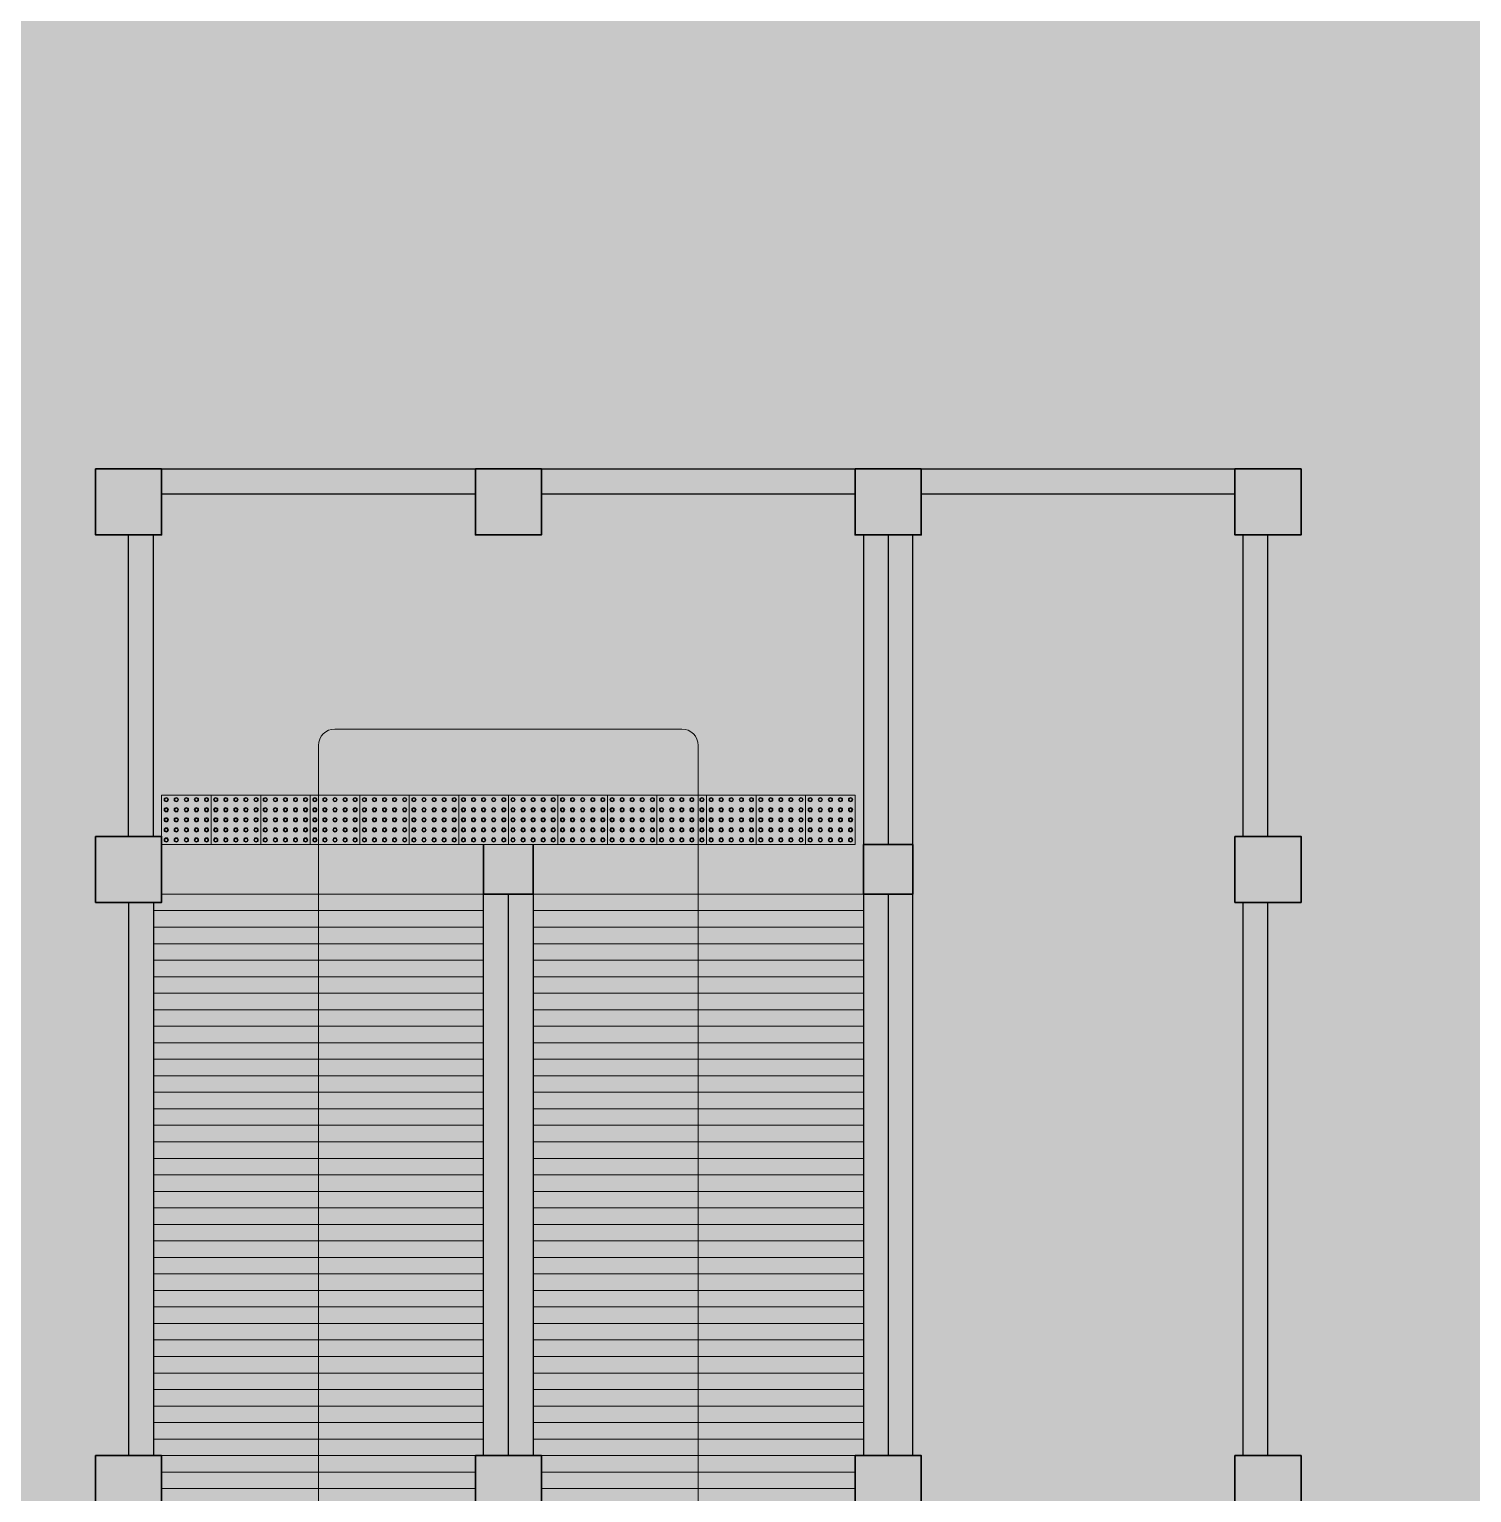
# Model space of a CAD drawing. Header units: millimetres. Extents: x -60 to 576, y -39 to 287.
# Drawn here: x 121.01 to 129.74, y 126.54 to 135.4 of the extents above; entities that cross this region are included whole.
import ezdxf

# ---------------------------------------------------------------- set-up
doc = ezdxf.new("R2010")
doc.units = ezdxf.units.MM
doc.header["$MEASUREMENT"] = 0
doc.layers.add('M-AC-TEXT', color=7, linetype='Continuous')
doc.styles.add('ar-dim-axis', font='romans.shx', dxfattribs={"width": 0.8})
doc.styles.add('OIP FONT', font='GOTHIC.TTF', dxfattribs={"height": 150})
doc.dimstyles.new('ar-dim-axis', dxfattribs={"dimtxt": 350, "dimasz": 250, "dimexe": 75, "dimexo": 75, "dimgap": 200, "dimtad": 1, "dimdec": 0, "dimzin": 12, "dimdsep": 46, "dimtxsty": 'ar-dim-axis', "dimblk": 'ARCHTICK', "dimcen": 120, "dimclrd": 11, "dimclre": 8, "dimclrt": 4, "dimadec": 0, "dimazin": 3, "dimtm": 1, "dimtfac": 1, "dimtdec": 0, "dimtix": 1, "dimtmove": 2, "dimatfit": 3, "dimldrblk": 'ARCHTICK', "dimfxl": 1, "dimtolj": 1, "dimtzin": 0, "dimarcsym": 1})

# ---------------------------------------------------------------- blocks, each defined once
blk = doc.blocks.new('_ARCHTICK')
at = {"color": 0, "linetype": 'ByBlock', "const_width": 0.15}
blk.add_lwpolyline([(-0.5, -0.5), (0.5, 0.5)], dxfattribs=at)

msp = doc.modelspace()

# ---------------------------------------------------------------- linework, layer by layer
at = {"color": 8, "lineweight": 25}
for p, q in [((121.8088, 132.7381), (126.4088, 132.7381)), ((126.4088, 132.7381), (128.3088, 132.7381)), ((121.8088, 132.5881), (123.7088, 132.5881)), ((124.1088, 132.5881), (126.0088, 132.5881)), ((126.4088, 132.5881), (128.3088, 132.5881)), ((121.6088, 130.5131), (121.6088, 132.3381)), ((121.7588, 130.5131), (121.7588, 132.3381)), ((126.0588, 132.3381), (126.0588, 126.7631)), ((126.2088, 132.3381), (126.2088, 130.4631)), ((126.3588, 126.7631), (126.3588, 132.3381)), ((128.3588, 130.5131), (128.3588, 132.3381)), ((128.5088, 130.5131), (128.5088, 132.3381)), ((121.6088, 130.1131), (121.6088, 126.7631)), ((121.7588, 130.1131), (121.7588, 126.7631)), ((123.7588, 126.7631), (123.7588, 130.1631)), ((123.9088, 126.7631), (123.9088, 130.1631)), ((124.0588, 130.1631), (124.0588, 126.7631)), ((126.2088, 130.1631), (126.2088, 126.7631)), ((128.3588, 126.7631), (128.3588, 130.1131)), ((128.5088, 126.7631), (128.5088, 130.1131))]:
    msp.add_line(p, q, dxfattribs=at)
at = {"color": 8, "lineweight": 9}
for p, q in [((122.8588, 131.1631), (124.9588, 131.1631)), ((122.7588, 118.1631), (122.7588, 131.0631)), ((125.0588, 131.0631), (125.0588, 130.1631)), ((122.1088, 130.7631), (121.8088, 130.7631)), ((121.8088, 130.7631), (121.8088, 130.4631)), ((122.4088, 130.7631), (122.1088, 130.7631)), ((122.1088, 130.7631), (122.1088, 130.4631)), ((122.7088, 130.7631), (122.4088, 130.7631)), ((122.4088, 130.7631), (122.4088, 130.4631)), ((123.0088, 130.7631), (122.7088, 130.7631)), ((122.7088, 130.7631), (122.7088, 130.4631)), ((123.3088, 130.7631), (123.0088, 130.7631)), ((123.0088, 130.7631), (123.0088, 130.4631)), ((123.6088, 130.7631), (123.3088, 130.7631)), ((123.3088, 130.7631), (123.3088, 130.4631)), ((123.9088, 130.7631), (123.6088, 130.7631)), ((123.6088, 130.7631), (123.6088, 130.4631)), ((124.2088, 130.7631), (123.9088, 130.7631)), ((123.9088, 130.7631), (123.9088, 130.4631)), ((124.5088, 130.7631), (124.2088, 130.7631)), ((124.2088, 130.7631), (124.2088, 130.4631)), ((124.5088, 130.4631), (124.5088, 130.7631)), ((124.8088, 130.7631), (124.5088, 130.7631)), ((124.8088, 130.4631), (124.8088, 130.7631)), ((125.1088, 130.7631), (124.8088, 130.7631)), ((125.1088, 130.4631), (125.1088, 130.7631)), ((125.4088, 130.7631), (125.1088, 130.7631)), ((125.4088, 130.4631), (125.4088, 130.7631)), ((125.7088, 130.7631), (125.4088, 130.7631)), ((125.7088, 130.4631), (125.7088, 130.7631)), ((126.0088, 130.7631), (125.7088, 130.7631)), ((126.0088, 130.4631), (126.0088, 130.7631)), ((121.8088, 130.4631), (122.1088, 130.4631)), ((122.1088, 130.4631), (122.4088, 130.4631)), ((122.4088, 130.4631), (122.7088, 130.4631)), ((122.7088, 130.4631), (123.0088, 130.4631)), ((123.0088, 130.4631), (123.3088, 130.4631)), ((123.3088, 130.4631), (123.6088, 130.4631)), ((123.6088, 130.4631), (123.9088, 130.4631)), ((124.0588, 130.4631), (123.7588, 130.4631)), ((124.0588, 130.4631), (123.7588, 130.4631)), ((123.9088, 130.4631), (124.2088, 130.4631)), ((124.2088, 130.4631), (124.5088, 130.4631)), ((124.5088, 130.4631), (124.8088, 130.4631)), ((124.8088, 130.4631), (125.1088, 130.4631)), ((125.1088, 130.4631), (125.4088, 130.4631)), ((125.4088, 130.4631), (125.7088, 130.4631)), ((125.7088, 130.4631), (126.0088, 130.4631)), ((121.8088, 130.1631), (123.7588, 130.1631)), ((124.0588, 130.1631), (126.0588, 130.1631)), ((125.0588, 130.1631), (125.0588, 117.2631)), ((121.7588, 130.0631), (123.7588, 130.0631)), ((124.0588, 130.0631), (126.0588, 130.0631)), ((121.7588, 129.9631), (123.7588, 129.9631)), ((124.0588, 129.9631), (126.0588, 129.9631)), ((121.7588, 129.8631), (123.7588, 129.8631)), ((124.0588, 129.8631), (126.0588, 129.8631)), ((121.7588, 129.7631), (123.7588, 129.7631)), ((124.0588, 129.7631), (126.0588, 129.7631)), ((121.7588, 129.6631), (123.7588, 129.6631)), ((124.0588, 129.6631), (126.0588, 129.6631)), ((121.7588, 129.5631), (123.7588, 129.5631)), ((124.0588, 129.5631), (126.0588, 129.5631)), ((121.7588, 129.4631), (123.7588, 129.4631)), ((124.0588, 129.4631), (126.0588, 129.4631)), ((121.7588, 129.3631), (123.7588, 129.3631)), ((124.0588, 129.3631), (126.0588, 129.3631)), ((121.7588, 129.2631), (123.7588, 129.2631)), ((124.0588, 129.2631), (126.0588, 129.2631)), ((121.7588, 129.1631), (123.7588, 129.1631)), ((124.0588, 129.1631), (126.0588, 129.1631)), ((121.7588, 129.0631), (123.7588, 129.0631)), ((124.0588, 129.0631), (126.0588, 129.0631)), ((121.7588, 128.9631), (123.7588, 128.9631)), ((124.0588, 128.9631), (126.0588, 128.9631)), ((121.7588, 128.8631), (123.7588, 128.8631)), ((124.0588, 128.8631), (126.0588, 128.8631)), ((121.7588, 128.7631), (123.7588, 128.7631)), ((124.0588, 128.7631), (126.0588, 128.7631)), ((121.7588, 128.6631), (123.7588, 128.6631)), ((124.0588, 128.6631), (126.0588, 128.6631)), ((121.7588, 128.5631), (123.7588, 128.5631)), ((124.0588, 128.5631), (126.0588, 128.5631)), ((121.7588, 128.4631), (123.7588, 128.4631)), ((124.0588, 128.4631), (126.0588, 128.4631)), ((121.7588, 128.3631), (123.7588, 128.3631)), ((124.0588, 128.3631), (126.0588, 128.3631)), ((121.7588, 128.2631), (123.7588, 128.2631)), ((124.0588, 128.2631), (126.0588, 128.2631)), ((121.7588, 128.1631), (123.7588, 128.1631)), ((124.0588, 128.1631), (126.0588, 128.1631)), ((121.7588, 128.0631), (123.7588, 128.0631)), ((124.0588, 128.0631), (126.0588, 128.0631)), ((121.7588, 127.9631), (123.7588, 127.9631)), ((124.0588, 127.9631), (126.0588, 127.9631)), ((121.7588, 127.8631), (123.7588, 127.8631)), ((124.0588, 127.8631), (126.0588, 127.8631)), ((121.7588, 127.7631), (123.7588, 127.7631)), ((124.0588, 127.7631), (126.0588, 127.7631)), ((121.7588, 127.6631), (123.7588, 127.6631)), ((124.0588, 127.6631), (126.0588, 127.6631)), ((121.7588, 127.5631), (123.7588, 127.5631)), ((124.0588, 127.5631), (126.0588, 127.5631)), ((121.7588, 127.4631), (123.7588, 127.4631)), ((124.0588, 127.4631), (126.0588, 127.4631)), ((121.7588, 127.3631), (123.7588, 127.3631)), ((124.0588, 127.3631), (126.0588, 127.3631)), ((121.7588, 127.2631), (123.7588, 127.2631)), ((124.0588, 127.2631), (126.0588, 127.2631)), ((121.7588, 127.1631), (123.7588, 127.1631)), ((124.0588, 127.1631), (126.0588, 127.1631)), ((121.7588, 127.0631), (123.7588, 127.0631)), ((124.0588, 127.0631), (126.0588, 127.0631)), ((121.7588, 126.9631), (123.7588, 126.9631)), ((124.0588, 126.9631), (126.0588, 126.9631)), ((121.7588, 126.8631), (123.7588, 126.8631)), ((124.0588, 126.8631), (126.0588, 126.8631)), ((121.7588, 126.7631), (123.7588, 126.7631)), ((124.0588, 126.7631), (126.0588, 126.7631)), ((121.8088, 126.6631), (123.7088, 126.6631)), ((124.1088, 126.6631), (126.0088, 126.6631)), ((121.8088, 126.5631), (123.7088, 126.5631)), ((124.1088, 126.5631), (126.0088, 126.5631))]:
    msp.add_line(p, q, dxfattribs=at)
at = {"color": 8, "lineweight": -2}
for p, q in [((123.7588, 130.4631), (123.7588, 130.1631)), ((126.3588, 130.4631), (126.0588, 130.4631)), ((126.0588, 130.4631), (126.0588, 130.1631)), ((126.3588, 130.1631), (126.3588, 130.4631)), ((123.7588, 130.1631), (124.0588, 130.1631)), ((123.7588, 130.1631), (124.0588, 130.1631)), ((126.0588, 130.1631), (126.3588, 130.1631))]:
    msp.add_line(p, q, dxfattribs=at)
at = {"color": 8, "lineweight": 35}
for p, q in [((123.7588, 130.4631), (123.7588, 130.1631)), ((124.0588, 130.1631), (124.0588, 130.4631)), ((124.0588, 130.1631), (124.0588, 130.4631)), ((126.3588, 130.4631), (126.0588, 130.4631)), ((126.0588, 130.4631), (126.0588, 130.1631)), ((126.3588, 130.1631), (126.3588, 130.4631)), ((123.7588, 130.1631), (124.0588, 130.1631)), ((126.0588, 130.1631), (126.3588, 130.1631))]:
    msp.add_line(p, q, dxfattribs=at)
for points in [[(121.4088, 132.7381), (121.8088, 132.7381), (121.8088, 132.3381), (121.4088, 132.3381)], [(123.7088, 132.7381), (124.1088, 132.7381), (124.1088, 132.3381), (123.7088, 132.3381)], [(126.0088, 132.7381), (126.4088, 132.7381), (126.4088, 132.3381), (126.0088, 132.3381)], [(128.3088, 132.7381), (128.7088, 132.7381), (128.7088, 132.3381), (128.3088, 132.3381)], [(121.4088, 130.5131), (121.8088, 130.5131), (121.8088, 130.1131), (121.4088, 130.1131)], [(128.3088, 130.5131), (128.7088, 130.5131), (128.7088, 130.1131), (128.3088, 130.1131)], [(121.4088, 126.7631), (121.8088, 126.7631), (121.8088, 126.3631), (121.4088, 126.3631)], [(123.7088, 126.7631), (124.1088, 126.7631), (124.1088, 126.3631), (123.7088, 126.3631)], [(126.0088, 126.7631), (126.4088, 126.7631), (126.4088, 126.3631), (126.0088, 126.3631)], [(128.3088, 126.7631), (128.7088, 126.7631), (128.7088, 126.3631), (128.3088, 126.3631)]]:
    msp.add_lwpolyline(points, close=True, dxfattribs=at)
at = {"color": 8, "lineweight": 9}
for centre, radius in [((121.8368, 130.7351), 0.013), ((121.8368, 130.7351), 0.009), ((121.8978, 130.7351), 0.013), ((121.8978, 130.7351), 0.009), ((121.9588, 130.7351), 0.013), ((121.9588, 130.7351), 0.009), ((122.0198, 130.7351), 0.013), ((122.0198, 130.7351), 0.009), ((122.0808, 130.7351), 0.013), ((122.0808, 130.7351), 0.009), ((122.1368, 130.7351), 0.013), ((122.1368, 130.7351), 0.009), ((122.1978, 130.7351), 0.013), ((122.1978, 130.7351), 0.009), ((122.2588, 130.7351), 0.013), ((122.2588, 130.7351), 0.009), ((122.3198, 130.7351), 0.013), ((122.3198, 130.7351), 0.009), ((122.3808, 130.7351), 0.013), ((122.3808, 130.7351), 0.009), ((122.4368, 130.7351), 0.013), ((122.4368, 130.7351), 0.009), ((122.4978, 130.7351), 0.013), ((122.4978, 130.7351), 0.009), ((122.5588, 130.7351), 0.013), ((122.5588, 130.7351), 0.009), ((122.6198, 130.7351), 0.013), ((122.6198, 130.7351), 0.009), ((122.6808, 130.7351), 0.013), ((122.6808, 130.7351), 0.009), ((122.7368, 130.7351), 0.013), ((122.7368, 130.7351), 0.009), ((122.7978, 130.7351), 0.013), ((122.7978, 130.7351), 0.009), ((122.8588, 130.7351), 0.013), ((122.8588, 130.7351), 0.009), ((122.9198, 130.7351), 0.013), ((122.9198, 130.7351), 0.009), ((122.9808, 130.7351), 0.013), ((122.9808, 130.7351), 0.009), ((123.0368, 130.7351), 0.013), ((123.0368, 130.7351), 0.009), ((123.0978, 130.7351), 0.013), ((123.0978, 130.7351), 0.009), ((123.1588, 130.7351), 0.013), ((123.1588, 130.7351), 0.009), ((123.2198, 130.7351), 0.013), ((123.2198, 130.7351), 0.009), ((123.2808, 130.7351), 0.013), ((123.2808, 130.7351), 0.009), ((123.3368, 130.7351), 0.013), ((123.3368, 130.7351), 0.009), ((123.3978, 130.7351), 0.013), ((123.3978, 130.7351), 0.009), ((123.4588, 130.7351), 0.013), ((123.4588, 130.7351), 0.009), ((123.5198, 130.7351), 0.013), ((123.5198, 130.7351), 0.009), ((123.5808, 130.7351), 0.013), ((123.5808, 130.7351), 0.009), ((123.6368, 130.7351), 0.013), ((123.6368, 130.7351), 0.009), ((123.6978, 130.7351), 0.013), ((123.6978, 130.7351), 0.009), ((123.7588, 130.7351), 0.013), ((123.7588, 130.7351), 0.009), ((123.8198, 130.7351), 0.013), ((123.8198, 130.7351), 0.009), ((123.8808, 130.7351), 0.013), ((123.8808, 130.7351), 0.009), ((123.9368, 130.7351), 0.013), ((123.9368, 130.7351), 0.009), ((123.9978, 130.7351), 0.013), ((123.9978, 130.7351), 0.009), ((124.0588, 130.7351), 0.013), ((124.0588, 130.7351), 0.009), ((124.1198, 130.7351), 0.013), ((124.1198, 130.7351), 0.009), ((124.1808, 130.7351), 0.013), ((124.1808, 130.7351), 0.009), ((124.2368, 130.7351), 0.013), ((124.2368, 130.7351), 0.009), ((124.2978, 130.7351), 0.013), ((124.2978, 130.7351), 0.009), ((124.3588, 130.7351), 0.013), ((124.3588, 130.7351), 0.009), ((124.4198, 130.7351), 0.013), ((124.4198, 130.7351), 0.009), ((124.4808, 130.7351), 0.013), ((124.4808, 130.7351), 0.009), ((124.5368, 130.7351), 0.013), ((124.5368, 130.7351), 0.009), ((124.5978, 130.7351), 0.013), ((124.5978, 130.7351), 0.009), ((124.6588, 130.7351), 0.013), ((124.6588, 130.7351), 0.009), ((124.7198, 130.7351), 0.013), ((124.7198, 130.7351), 0.009), ((124.7808, 130.7351), 0.013), ((124.7808, 130.7351), 0.009), ((124.8368, 130.7351), 0.013), ((124.8368, 130.7351), 0.009), ((124.8978, 130.7351), 0.013), ((124.8978, 130.7351), 0.009), ((124.9588, 130.7351), 0.013), ((124.9588, 130.7351), 0.009), ((125.0198, 130.7351), 0.013), ((125.0198, 130.7351), 0.009), ((125.0808, 130.7351), 0.013), ((125.0808, 130.7351), 0.009), ((125.1368, 130.7351), 0.013), ((125.1368, 130.7351), 0.009), ((125.1978, 130.7351), 0.013), ((125.1978, 130.7351), 0.009), ((125.2588, 130.7351), 0.013), ((125.2588, 130.7351), 0.009), ((125.3198, 130.7351), 0.013), ((125.3198, 130.7351), 0.009), ((125.3808, 130.7351), 0.013), ((125.3808, 130.7351), 0.009), ((125.4368, 130.7351), 0.013), ((125.4368, 130.7351), 0.009), ((125.4978, 130.7351), 0.013), ((125.4978, 130.7351), 0.009), ((125.5588, 130.7351), 0.013), ((125.5588, 130.7351), 0.009), ((125.6198, 130.7351), 0.013), ((125.6198, 130.7351), 0.009), ((125.6808, 130.7351), 0.013), ((125.6808, 130.7351), 0.009), ((125.7368, 130.7351), 0.013), ((125.7368, 130.7351), 0.009), ((125.7978, 130.7351), 0.013), ((125.7978, 130.7351), 0.009), ((125.8588, 130.7351), 0.013), ((125.8588, 130.7351), 0.009), ((125.9198, 130.7351), 0.013), ((125.9198, 130.7351), 0.009), ((125.9808, 130.7351), 0.013), ((125.9808, 130.7351), 0.009), ((121.8368, 130.6741), 0.013), ((121.8368, 130.6741), 0.009), ((121.8978, 130.6741), 0.013), ((121.8978, 130.6741), 0.009), ((121.9588, 130.6741), 0.013), ((121.9588, 130.6741), 0.009), ((122.0198, 130.6741), 0.013), ((122.0198, 130.6741), 0.009), ((122.0808, 130.6741), 0.013), ((122.0808, 130.6741), 0.009), ((122.1368, 130.6741), 0.013), ((122.1368, 130.6741), 0.009), ((122.1978, 130.6741), 0.013), ((122.1978, 130.6741), 0.009), ((122.2588, 130.6741), 0.013), ((122.2588, 130.6741), 0.009), ((122.3198, 130.6741), 0.013), ((122.3198, 130.6741), 0.009), ((122.3808, 130.6741), 0.013), ((122.3808, 130.6741), 0.009), ((122.4368, 130.6741), 0.013), ((122.4368, 130.6741), 0.009), ((122.4978, 130.6741), 0.013), ((122.4978, 130.6741), 0.009), ((122.5588, 130.6741), 0.013), ((122.5588, 130.6741), 0.009), ((122.6198, 130.6741), 0.013), ((122.6198, 130.6741), 0.009), ((122.6808, 130.6741), 0.013), ((122.6808, 130.6741), 0.009), ((122.7368, 130.6741), 0.013), ((122.7368, 130.6741), 0.009), ((122.7978, 130.6741), 0.013), ((122.7978, 130.6741), 0.009), ((122.8588, 130.6741), 0.013), ((122.8588, 130.6741), 0.009), ((122.9198, 130.6741), 0.013), ((122.9198, 130.6741), 0.009), ((122.9808, 130.6741), 0.013), ((122.9808, 130.6741), 0.009), ((123.0368, 130.6741), 0.013), ((123.0368, 130.6741), 0.009), ((123.0978, 130.6741), 0.013), ((123.0978, 130.6741), 0.009), ((123.1588, 130.6741), 0.013), ((123.1588, 130.6741), 0.009), ((123.2198, 130.6741), 0.013), ((123.2198, 130.6741), 0.009), ((123.2808, 130.6741), 0.013), ((123.2808, 130.6741), 0.009), ((123.3368, 130.6741), 0.013), ((123.3368, 130.6741), 0.009), ((123.3978, 130.6741), 0.013), ((123.3978, 130.6741), 0.009), ((123.4588, 130.6741), 0.013), ((123.4588, 130.6741), 0.009), ((123.5198, 130.6741), 0.013), ((123.5198, 130.6741), 0.009), ((123.5808, 130.6741), 0.013), ((123.5808, 130.6741), 0.009), ((123.6368, 130.6741), 0.013), ((123.6368, 130.6741), 0.009), ((123.6978, 130.6741), 0.013), ((123.6978, 130.6741), 0.009), ((123.7588, 130.6741), 0.013), ((123.7588, 130.6741), 0.009), ((123.8198, 130.6741), 0.013), ((123.8198, 130.6741), 0.009), ((123.8808, 130.6741), 0.013), ((123.8808, 130.6741), 0.009), ((123.9368, 130.6741), 0.013), ((123.9368, 130.6741), 0.009), ((123.9978, 130.6741), 0.013), ((123.9978, 130.6741), 0.009), ((124.0588, 130.6741), 0.013), ((124.0588, 130.6741), 0.009), ((124.1198, 130.6741), 0.013), ((124.1198, 130.6741), 0.009), ((124.1808, 130.6741), 0.013), ((124.1808, 130.6741), 0.009), ((124.2368, 130.6741), 0.013), ((124.2368, 130.6741), 0.009), ((124.2978, 130.6741), 0.013), ((124.2978, 130.6741), 0.009), ((124.3588, 130.6741), 0.013), ((124.3588, 130.6741), 0.009), ((124.4198, 130.6741), 0.013), ((124.4198, 130.6741), 0.009), ((124.4808, 130.6741), 0.013), ((124.4808, 130.6741), 0.009), ((124.5368, 130.6741), 0.013), ((124.5368, 130.6741), 0.009), ((124.5978, 130.6741), 0.013), ((124.5978, 130.6741), 0.009), ((124.6588, 130.6741), 0.013), ((124.6588, 130.6741), 0.009), ((124.7198, 130.6741), 0.013), ((124.7198, 130.6741), 0.009), ((124.7808, 130.6741), 0.013), ((124.7808, 130.6741), 0.009), ((124.8368, 130.6741), 0.013), ((124.8368, 130.6741), 0.009), ((124.8978, 130.6741), 0.013), ((124.8978, 130.6741), 0.009), ((124.9588, 130.6741), 0.013), ((124.9588, 130.6741), 0.009), ((125.0198, 130.6741), 0.013), ((125.0198, 130.6741), 0.009), ((125.0808, 130.6741), 0.013), ((125.0808, 130.6741), 0.009), ((125.1368, 130.6741), 0.013), ((125.1368, 130.6741), 0.009), ((125.1978, 130.6741), 0.013), ((125.1978, 130.6741), 0.009), ((125.2588, 130.6741), 0.013), ((125.2588, 130.6741), 0.009), ((125.3198, 130.6741), 0.013), ((125.3198, 130.6741), 0.009), ((125.3808, 130.6741), 0.013), ((125.3808, 130.6741), 0.009), ((125.4368, 130.6741), 0.013), ((125.4368, 130.6741), 0.009), ((125.4978, 130.6741), 0.013), ((125.4978, 130.6741), 0.009), ((125.5588, 130.6741), 0.013), ((125.5588, 130.6741), 0.009), ((125.6198, 130.6741), 0.013), ((125.6198, 130.6741), 0.009), ((125.6808, 130.6741), 0.013), ((125.6808, 130.6741), 0.009), ((125.7368, 130.6741), 0.013), ((125.7368, 130.6741), 0.009), ((125.7978, 130.6741), 0.013), ((125.7978, 130.6741), 0.009), ((125.8588, 130.6741), 0.013), ((125.8588, 130.6741), 0.009), ((125.9198, 130.6741), 0.013), ((125.9198, 130.6741), 0.009), ((125.9808, 130.6741), 0.013), ((125.9808, 130.6741), 0.009), ((121.8368, 130.6131), 0.013), ((121.8368, 130.5521), 0.013), ((121.8368, 130.6131), 0.009), ((121.8368, 130.5521), 0.009), ((121.8978, 130.6131), 0.013), ((121.8978, 130.5521), 0.013), ((121.8978, 130.6131), 0.009), ((121.8978, 130.5521), 0.009), ((121.9588, 130.6131), 0.013), ((121.9588, 130.5521), 0.013), ((121.9588, 130.6131), 0.009), ((121.9588, 130.5521), 0.009), ((122.0198, 130.6131), 0.013), ((122.0198, 130.5521), 0.013), ((122.0198, 130.6131), 0.009), ((122.0198, 130.5521), 0.009), ((122.0808, 130.6131), 0.013), ((122.0808, 130.5521), 0.013), ((122.0808, 130.6131), 0.009), ((122.0808, 130.5521), 0.009), ((122.1368, 130.6131), 0.013), ((122.1368, 130.5521), 0.013), ((122.1368, 130.6131), 0.009), ((122.1368, 130.5521), 0.009), ((122.1978, 130.6131), 0.013), ((122.1978, 130.5521), 0.013), ((122.1978, 130.6131), 0.009), ((122.1978, 130.5521), 0.009), ((122.2588, 130.6131), 0.013), ((122.2588, 130.5521), 0.013), ((122.2588, 130.6131), 0.009), ((122.2588, 130.5521), 0.009), ((122.3198, 130.6131), 0.013), ((122.3198, 130.5521), 0.013), ((122.3198, 130.6131), 0.009), ((122.3198, 130.5521), 0.009), ((122.3808, 130.6131), 0.013), ((122.3808, 130.5521), 0.013), ((122.3808, 130.6131), 0.009), ((122.3808, 130.5521), 0.009), ((122.4368, 130.6131), 0.013), ((122.4368, 130.5521), 0.013), ((122.4368, 130.6131), 0.009), ((122.4368, 130.5521), 0.009), ((122.4978, 130.6131), 0.013), ((122.4978, 130.5521), 0.013), ((122.4978, 130.6131), 0.009), ((122.4978, 130.5521), 0.009), ((122.5588, 130.6131), 0.013), ((122.5588, 130.5521), 0.013), ((122.5588, 130.6131), 0.009), ((122.5588, 130.5521), 0.009), ((122.6198, 130.6131), 0.013), ((122.6198, 130.5521), 0.013), ((122.6198, 130.6131), 0.009), ((122.6198, 130.5521), 0.009), ((122.6808, 130.6131), 0.013), ((122.6808, 130.5521), 0.013), ((122.6808, 130.6131), 0.009), ((122.6808, 130.5521), 0.009), ((122.7368, 130.6131), 0.013), ((122.7368, 130.5521), 0.013), ((122.7368, 130.6131), 0.009), ((122.7368, 130.5521), 0.009), ((122.7978, 130.6131), 0.013), ((122.7978, 130.5521), 0.013), ((122.7978, 130.6131), 0.009), ((122.7978, 130.5521), 0.009), ((122.8588, 130.6131), 0.013), ((122.8588, 130.5521), 0.013), ((122.8588, 130.6131), 0.009), ((122.8588, 130.5521), 0.009), ((122.9198, 130.6131), 0.013), ((122.9198, 130.5521), 0.013), ((122.9198, 130.6131), 0.009), ((122.9198, 130.5521), 0.009), ((122.9808, 130.6131), 0.013), ((122.9808, 130.5521), 0.013), ((122.9808, 130.6131), 0.009), ((122.9808, 130.5521), 0.009), ((123.0368, 130.6131), 0.013), ((123.0368, 130.5521), 0.013), ((123.0368, 130.6131), 0.009), ((123.0368, 130.5521), 0.009), ((123.0978, 130.6131), 0.013), ((123.0978, 130.5521), 0.013), ((123.0978, 130.6131), 0.009), ((123.0978, 130.5521), 0.009), ((123.1588, 130.6131), 0.013), ((123.1588, 130.5521), 0.013), ((123.1588, 130.6131), 0.009), ((123.1588, 130.5521), 0.009), ((123.2198, 130.6131), 0.013), ((123.2198, 130.5521), 0.013), ((123.2198, 130.6131), 0.009), ((123.2198, 130.5521), 0.009), ((123.2808, 130.6131), 0.013), ((123.2808, 130.5521), 0.013), ((123.2808, 130.6131), 0.009), ((123.2808, 130.5521), 0.009), ((123.3368, 130.6131), 0.013), ((123.3368, 130.5521), 0.013), ((123.3368, 130.6131), 0.009), ((123.3368, 130.5521), 0.009), ((123.3978, 130.6131), 0.013), ((123.3978, 130.5521), 0.013), ((123.3978, 130.6131), 0.009), ((123.3978, 130.5521), 0.009), ((123.4588, 130.6131), 0.013), ((123.4588, 130.5521), 0.013), ((123.4588, 130.6131), 0.009), ((123.4588, 130.5521), 0.009), ((123.5198, 130.6131), 0.013), ((123.5198, 130.5521), 0.013), ((123.5198, 130.6131), 0.009), ((123.5198, 130.5521), 0.009), ((123.5808, 130.6131), 0.013), ((123.5808, 130.5521), 0.013), ((123.5808, 130.6131), 0.009), ((123.5808, 130.5521), 0.009), ((123.6368, 130.6131), 0.013), ((123.6368, 130.5521), 0.013), ((123.6368, 130.6131), 0.009), ((123.6368, 130.5521), 0.009), ((123.6978, 130.6131), 0.013), ((123.6978, 130.5521), 0.013), ((123.6978, 130.6131), 0.009), ((123.6978, 130.5521), 0.009), ((123.7588, 130.6131), 0.013), ((123.7588, 130.5521), 0.013), ((123.7588, 130.6131), 0.009), ((123.7588, 130.5521), 0.009), ((123.8198, 130.6131), 0.013), ((123.8198, 130.5521), 0.013), ((123.8198, 130.6131), 0.009), ((123.8198, 130.5521), 0.009), ((123.8808, 130.6131), 0.013), ((123.8808, 130.5521), 0.013), ((123.8808, 130.6131), 0.009), ((123.8808, 130.5521), 0.009), ((123.9368, 130.6131), 0.013), ((123.9368, 130.5521), 0.013), ((123.9368, 130.6131), 0.009), ((123.9368, 130.5521), 0.009), ((123.9978, 130.6131), 0.013), ((123.9978, 130.5521), 0.013), ((123.9978, 130.6131), 0.009), ((123.9978, 130.5521), 0.009), ((124.0588, 130.6131), 0.013), ((124.0588, 130.5521), 0.013), ((124.0588, 130.6131), 0.009), ((124.0588, 130.5521), 0.009), ((124.1198, 130.6131), 0.013), ((124.1198, 130.5521), 0.013), ((124.1198, 130.6131), 0.009), ((124.1198, 130.5521), 0.009), ((124.1808, 130.6131), 0.013), ((124.1808, 130.5521), 0.013), ((124.1808, 130.6131), 0.009), ((124.1808, 130.5521), 0.009), ((124.2368, 130.6131), 0.013), ((124.2368, 130.5521), 0.013), ((124.2368, 130.6131), 0.009), ((124.2368, 130.5521), 0.009), ((124.2978, 130.6131), 0.013), ((124.2978, 130.5521), 0.013), ((124.2978, 130.6131), 0.009), ((124.2978, 130.5521), 0.009), ((124.3588, 130.6131), 0.013), ((124.3588, 130.5521), 0.013), ((124.3588, 130.6131), 0.009), ((124.3588, 130.5521), 0.009), ((124.4198, 130.6131), 0.013), ((124.4198, 130.5521), 0.013), ((124.4198, 130.6131), 0.009), ((124.4198, 130.5521), 0.009), ((124.4808, 130.6131), 0.013), ((124.4808, 130.5521), 0.013), ((124.4808, 130.6131), 0.009), ((124.4808, 130.5521), 0.009), ((124.5368, 130.6131), 0.013), ((124.5368, 130.5521), 0.013), ((124.5368, 130.6131), 0.009), ((124.5368, 130.5521), 0.009), ((124.5978, 130.6131), 0.013), ((124.5978, 130.5521), 0.013), ((124.5978, 130.6131), 0.009), ((124.5978, 130.5521), 0.009), ((124.6588, 130.6131), 0.013), ((124.6588, 130.5521), 0.013), ((124.6588, 130.6131), 0.009), ((124.6588, 130.5521), 0.009), ((124.7198, 130.6131), 0.013), ((124.7198, 130.5521), 0.013), ((124.7198, 130.6131), 0.009), ((124.7198, 130.5521), 0.009), ((124.7808, 130.6131), 0.013), ((124.7808, 130.5521), 0.013), ((124.7808, 130.6131), 0.009), ((124.7808, 130.5521), 0.009), ((124.8368, 130.6131), 0.013), ((124.8368, 130.5521), 0.013), ((124.8368, 130.6131), 0.009), ((124.8368, 130.5521), 0.009), ((124.8978, 130.6131), 0.013), ((124.8978, 130.5521), 0.013), ((124.8978, 130.6131), 0.009), ((124.8978, 130.5521), 0.009), ((124.9588, 130.6131), 0.013), ((124.9588, 130.5521), 0.013), ((124.9588, 130.6131), 0.009), ((124.9588, 130.5521), 0.009), ((125.0198, 130.6131), 0.013), ((125.0198, 130.5521), 0.013), ((125.0198, 130.6131), 0.009), ((125.0198, 130.5521), 0.009), ((125.0808, 130.6131), 0.013), ((125.0808, 130.5521), 0.013), ((125.0808, 130.6131), 0.009), ((125.0808, 130.5521), 0.009), ((125.1368, 130.6131), 0.013), ((125.1368, 130.5521), 0.013), ((125.1368, 130.6131), 0.009), ((125.1368, 130.5521), 0.009), ((125.1978, 130.6131), 0.013), ((125.1978, 130.5521), 0.013), ((125.1978, 130.6131), 0.009), ((125.1978, 130.5521), 0.009), ((125.2588, 130.6131), 0.013), ((125.2588, 130.5521), 0.013), ((125.2588, 130.6131), 0.009), ((125.2588, 130.5521), 0.009), ((125.3198, 130.6131), 0.013), ((125.3198, 130.5521), 0.013), ((125.3198, 130.6131), 0.009), ((125.3198, 130.5521), 0.009), ((125.3808, 130.6131), 0.013), ((125.3808, 130.5521), 0.013), ((125.3808, 130.6131), 0.009), ((125.3808, 130.5521), 0.009), ((125.4368, 130.6131), 0.013), ((125.4368, 130.5521), 0.013), ((125.4368, 130.6131), 0.009), ((125.4368, 130.5521), 0.009), ((125.4978, 130.6131), 0.013), ((125.4978, 130.5521), 0.013), ((125.4978, 130.6131), 0.009), ((125.4978, 130.5521), 0.009), ((125.5588, 130.6131), 0.013), ((125.5588, 130.5521), 0.013), ((125.5588, 130.6131), 0.009), ((125.5588, 130.5521), 0.009), ((125.6198, 130.6131), 0.013), ((125.6198, 130.5521), 0.013), ((125.6198, 130.6131), 0.009), ((125.6198, 130.5521), 0.009), ((125.6808, 130.6131), 0.013), ((125.6808, 130.5521), 0.013), ((125.6808, 130.6131), 0.009), ((125.6808, 130.5521), 0.009), ((125.7368, 130.6131), 0.013), ((125.7368, 130.5521), 0.013), ((125.7368, 130.6131), 0.009), ((125.7368, 130.5521), 0.009), ((125.7978, 130.6131), 0.013), ((125.7978, 130.5521), 0.013), ((125.7978, 130.6131), 0.009), ((125.7978, 130.5521), 0.009), ((125.8588, 130.6131), 0.013), ((125.8588, 130.5521), 0.013), ((125.8588, 130.6131), 0.009), ((125.8588, 130.5521), 0.009), ((125.9198, 130.6131), 0.013), ((125.9198, 130.5521), 0.013), ((125.9198, 130.6131), 0.009), ((125.9198, 130.5521), 0.009), ((125.9808, 130.6131), 0.013), ((125.9808, 130.5521), 0.013), ((125.9808, 130.6131), 0.009), ((125.9808, 130.5521), 0.009), ((121.8368, 130.4911), 0.013), ((121.8368, 130.4911), 0.009), ((121.8978, 130.4911), 0.013), ((121.8978, 130.4911), 0.009), ((121.9588, 130.4911), 0.013), ((121.9588, 130.4911), 0.009), ((122.0198, 130.4911), 0.013), ((122.0198, 130.4911), 0.009), ((122.0808, 130.4911), 0.013), ((122.0808, 130.4911), 0.009), ((122.1368, 130.4911), 0.013), ((122.1368, 130.4911), 0.009), ((122.1978, 130.4911), 0.013), ((122.1978, 130.4911), 0.009), ((122.2588, 130.4911), 0.013), ((122.2588, 130.4911), 0.009), ((122.3198, 130.4911), 0.013), ((122.3198, 130.4911), 0.009), ((122.3808, 130.4911), 0.013), ((122.3808, 130.4911), 0.009), ((122.4368, 130.4911), 0.013), ((122.4368, 130.4911), 0.009), ((122.4978, 130.4911), 0.013), ((122.4978, 130.4911), 0.009), ((122.5588, 130.4911), 0.013), ((122.5588, 130.4911), 0.009), ((122.6198, 130.4911), 0.013), ((122.6198, 130.4911), 0.009), ((122.6808, 130.4911), 0.013), ((122.6808, 130.4911), 0.009), ((122.7368, 130.4911), 0.013), ((122.7368, 130.4911), 0.009), ((122.7978, 130.4911), 0.013), ((122.7978, 130.4911), 0.009), ((122.8588, 130.4911), 0.013), ((122.8588, 130.4911), 0.009), ((122.9198, 130.4911), 0.013), ((122.9198, 130.4911), 0.009), ((122.9808, 130.4911), 0.013), ((122.9808, 130.4911), 0.009), ((123.0368, 130.4911), 0.013), ((123.0368, 130.4911), 0.009), ((123.0978, 130.4911), 0.013), ((123.0978, 130.4911), 0.009), ((123.1588, 130.4911), 0.013), ((123.1588, 130.4911), 0.009), ((123.2198, 130.4911), 0.013), ((123.2198, 130.4911), 0.009), ((123.2808, 130.4911), 0.013), ((123.2808, 130.4911), 0.009), ((123.3368, 130.4911), 0.013), ((123.3368, 130.4911), 0.009), ((123.3978, 130.4911), 0.013), ((123.3978, 130.4911), 0.009), ((123.4588, 130.4911), 0.013), ((123.4588, 130.4911), 0.009), ((123.5198, 130.4911), 0.013), ((123.5198, 130.4911), 0.009), ((123.5808, 130.4911), 0.013), ((123.5808, 130.4911), 0.009), ((123.6368, 130.4911), 0.013), ((123.6368, 130.4911), 0.009), ((123.6978, 130.4911), 0.013), ((123.6978, 130.4911), 0.009), ((123.7588, 130.4911), 0.013), ((123.7588, 130.4911), 0.009), ((123.8198, 130.4911), 0.013), ((123.8198, 130.4911), 0.009), ((123.8808, 130.4911), 0.013), ((123.8808, 130.4911), 0.009), ((123.9368, 130.4911), 0.013), ((123.9368, 130.4911), 0.009), ((123.9978, 130.4911), 0.013), ((123.9978, 130.4911), 0.009), ((124.0588, 130.4911), 0.013), ((124.0588, 130.4911), 0.009), ((124.1198, 130.4911), 0.013), ((124.1198, 130.4911), 0.009), ((124.1808, 130.4911), 0.013), ((124.1808, 130.4911), 0.009), ((124.2368, 130.4911), 0.013), ((124.2368, 130.4911), 0.009), ((124.2978, 130.4911), 0.013), ((124.2978, 130.4911), 0.009), ((124.3588, 130.4911), 0.013), ((124.3588, 130.4911), 0.009), ((124.4198, 130.4911), 0.013), ((124.4198, 130.4911), 0.009), ((124.4808, 130.4911), 0.013), ((124.4808, 130.4911), 0.009), ((124.5368, 130.4911), 0.013), ((124.5368, 130.4911), 0.009), ((124.5978, 130.4911), 0.013), ((124.5978, 130.4911), 0.009), ((124.6588, 130.4911), 0.013), ((124.6588, 130.4911), 0.009), ((124.7198, 130.4911), 0.013), ((124.7198, 130.4911), 0.009), ((124.7808, 130.4911), 0.013), ((124.7808, 130.4911), 0.009), ((124.8368, 130.4911), 0.013), ((124.8368, 130.4911), 0.009), ((124.8978, 130.4911), 0.013), ((124.8978, 130.4911), 0.009), ((124.9588, 130.4911), 0.013), ((124.9588, 130.4911), 0.009), ((125.0198, 130.4911), 0.013), ((125.0198, 130.4911), 0.009), ((125.0808, 130.4911), 0.013), ((125.0808, 130.4911), 0.009), ((125.1368, 130.4911), 0.013), ((125.1368, 130.4911), 0.009), ((125.1978, 130.4911), 0.013), ((125.1978, 130.4911), 0.009), ((125.2588, 130.4911), 0.013), ((125.2588, 130.4911), 0.009), ((125.3198, 130.4911), 0.013), ((125.3198, 130.4911), 0.009), ((125.3808, 130.4911), 0.013), ((125.3808, 130.4911), 0.009), ((125.4368, 130.4911), 0.013), ((125.4368, 130.4911), 0.009), ((125.4978, 130.4911), 0.013), ((125.4978, 130.4911), 0.009), ((125.5588, 130.4911), 0.013), ((125.5588, 130.4911), 0.009), ((125.6198, 130.4911), 0.013), ((125.6198, 130.4911), 0.009), ((125.6808, 130.4911), 0.013), ((125.6808, 130.4911), 0.009), ((125.7368, 130.4911), 0.013), ((125.7368, 130.4911), 0.009), ((125.7978, 130.4911), 0.013), ((125.7978, 130.4911), 0.009), ((125.8588, 130.4911), 0.013), ((125.8588, 130.4911), 0.009), ((125.9198, 130.4911), 0.013), ((125.9198, 130.4911), 0.009), ((125.9808, 130.4911), 0.013), ((125.9808, 130.4911), 0.009)]:
    msp.add_circle(centre, radius, dxfattribs=at)
for centre, start, end in [((122.8588, 131.0631), 90, 180), ((124.9588, 131.0631), 0, 90)]:
    msp.add_arc(centre, 0.1, start, end, dxfattribs=at)

# ---------------------------------------------------------------- leaders
at = {"layer": 'M-AC-TEXT', "annotation_type": 0, "has_hookline": 1, "hookline_direction": 1, "text_width": 1.4598}
for points in [[(262.7878, 128.1986), (262.6612, 128.4466), (262.2852, 128.4478)], [(166.31, 118.6254), (166.1833, 118.8734), (165.8074, 118.8746)], [(142.1174, 115.7875), (141.9907, 116.0355), (141.6148, 116.0367)], [(243.9966, 107.2076), (243.8699, 107.4555), (243.494, 107.4567)], [(272.4796, 105.184), (272.353, 105.432), (271.977, 105.4332)], [(244.0006, 135.9039), (243.8739, 135.6559), (243.498, 135.6571)]]:
    msp.add_leader(points, dimstyle='ar-dim-axis', override={"dimtxt": 150, "dimasz": 150, "dimgap": 200, "dimtad": 0, "dimtih": 1, "dimtoh": 1, "dimtxsty": 'OIP FONT', "dimclrd": 256, "dimclre": 256, "dimclrt": 256, "dimfxl": 0.2, "dimfxlon": 1, "dimlwd": 65535, "dimlwe": 65535}, dxfattribs=at)

doc.saveas('drawing.dxf')
